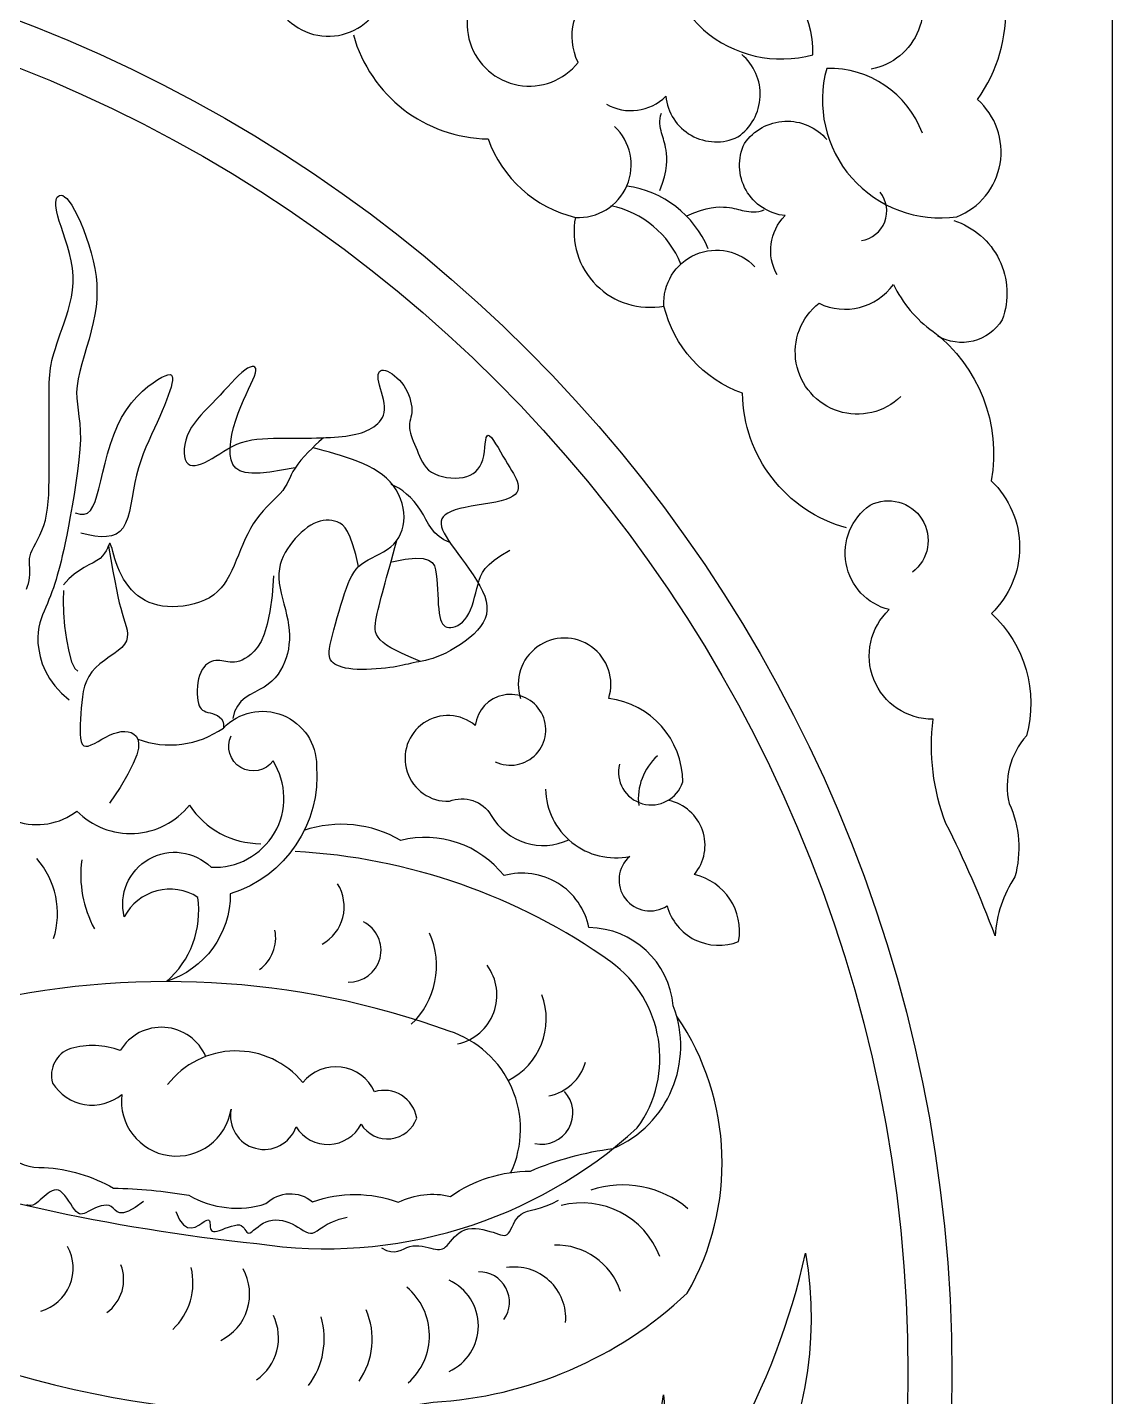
# Model space of a CAD drawing. Extents: x -66030 to 95157, y -13132 to 45879.
# Drawn here: x -13056.8 to -12760.7, y 3343.6 to 3717.2 of the extents above; entities that cross this region are included whole.
import ezdxf

# ---------------------------------------------------------------- set-up
doc = ezdxf.new("R2010")
doc.units = 0
doc.header["$LTSCALE"] = 100
doc.header["$MEASUREMENT"] = 0
doc.layers.add('3', color=11, linetype='CONTINUOUS')

msp = doc.modelspace()

# ---------------------------------------------------------------- linework, layer by layer
at = {"layer": '3'}
msp.add_lwpolyline([(-12760.68, 3787.74), (-13636.68, 3787.74), (-13636.68, 2911.74), (-12760.68, 2911.74)], close=True, dxfattribs=at)
for points in [[(-12931.95, 3729.94, 1.055128), (-12906.5, 3707.64, -0.366246), (-12901.35, 3727.92, -0.126982), (-12914.22, 3738.75, 0.281378), (-12954.94, 3754.63, 0.426753), (-12991.13, 3754.67, 0.279848), (-13024.52, 3764.26, -0.248463), (-13042.98, 3759.54, 0.174704), (-13063.04, 3761.07, -0.128908), (-13079.08, 3755.67, -0.027185), (-13048.42, 3742.26, 0.12406), (-13019.99, 3738.77, 0.684481), (-12990.11, 3726.81, 0.643109), (-12961.63, 3721.55, 0.920448), (-12979.89, 3733.1)], [(-12812.59, 3688.34, 0.319048), (-12838.68, 3705.98, 0.541193), (-12803.16, 3665.52, 0.561508), (-12797.58, 3697.5, 0.355693), (-12800.54, 3748.9, 0.343874), (-12850.92, 3750.84, 0.561508), (-12882.9, 3745.26, 0.541193), (-12842.44, 3709.73, 0.319048), (-12860.08, 3735.83)], [(-12842.63, 3721.83, -0.539681), (-12815.78, 3733.05, -0.553633), (-12826.59, 3705.79)], [(-12967.81, 3715.14, 0.333818), (-12931.05, 3686.76, 0.253565), (-12907.26, 3665.34, 0.703455), (-12896.58, 3690.15)], [(-12898.78, 3696.23, 0.338558), (-12882.6, 3698.39, 0.519359), (-12862.91, 3687.29, 0.493768), (-12861.87, 3709.78)], [(-12852.19, 3649.64, -0.338558), (-12850.03, 3665.81, -0.519359), (-12861.12, 3685.51, -0.493768), (-12838.64, 3686.55)], [(-12804.02, 3664.47, -0.427892), (-12790.79, 3637.42, -0.407523), (-12808.49, 3633.01, -0.407523)], [(-12833.28, 3580.61, -0.333818), (-12861.66, 3617.37, -0.253565), (-12883.08, 3641.15, -0.703455), (-12858.27, 3651.84)], [(-12818.47, 3616.47, -1.055128), (-12840.78, 3641.92, 0.366246), (-12820.49, 3647.07, 0.126982), (-12809.66, 3634.2, -0.281378), (-12793.79, 3593.48, -0.426753), (-12793.75, 3557.29, -0.279848), (-12784.16, 3523.9, 0.248463), (-12788.88, 3505.44, -0.174704), (-12787.35, 3485.38, 0.128908), (-12792.75, 3469.34, 0.027185), (-12806.16, 3500, -0.12406), (-12809.64, 3528.43, -0.684481), (-12821.61, 3558.31, -0.643109), (-12826.86, 3586.79, -0.920448), (-12815.32, 3568.53)], [(-12895.25, 3516.17, 0.966311), (-12877.95, 3511.29, 0.376141), (-12898.17, 3534.11, 1.369579), (-12922.24, 3534.07)], [(-12929.1, 3516.79, 3.081415), (-12934.56, 3526.73, 1.45013), (-12941.63, 3506.03, -0.371824), (-12930.2, 3502.14, 0.389956), (-12909.01, 3495.54)], [(-13026.67, 3523, 0.248368), (-13003.3, 3526.02, -0.677943), (-12977.88, 3515.74, -0.351784), (-13001.4, 3480.77, -0.3268), (-13018.79, 3456.84, 0.255262), (-13010.29, 3479.82, 0.440136), (-13030.32, 3474.52, -0.758859), (-13006.66, 3488.04, 0.60947), (-12989.73, 3517.04, -0.909064), (-13001.16, 3523.88)], [(-12915.41, 3509.32, 0.466528), (-12892.43, 3490.98, 0.93547), (-12882.23, 3477.51, 0.447299), (-12862.72, 3467.75, 0.398789), (-12874.76, 3486.06, 0.564119), (-12881.74, 3506.21)], [(-13095.21, 3506.64, 0.605823), (-13075.25, 3501.81, -0.522501), (-13059.74, 3500.55, 0.249203), (-13043.26, 3503.36, 0.449288), (-13012.56, 3504.98, 0.252244), (-12993.1, 3494.46, 0.252244)], [(-12896.93, 3411.3, 0.403477), (-12880.55, 3450.2, 0.38511), (-12903.56, 3471.56, 0.435839), (-12926.7, 3485.74, 0.295776), (-12954.91, 3495.33, 0.219925), (-12981.32, 3498.04)], [(-13111.41, 3411.19, 0.056386), (-12994.19, 3385.36, 0.226788), (-12890.36, 3416.91, 0.413623), (-12897.62, 3462.26, 0.141885), (-12983.74, 3492.32)], [(-12924.82, 3404.75, 0.449083), (-12941.66, 3443.32, 0.147559), (-13072.44, 3450.4, -0.133632), (-13110.57, 3439.2)], [(-13115.42, 3373.04, 0.167604), (-12946.07, 3342.08, 0.176209), (-12876.74, 3371.78, 0.287178), (-12879.44, 3447.2)], [(-13008.08, 3436.33, 0.613974), (-13031.44, 3438.01, 0.15976), (-13044.95, 3438.58, 0.404187), (-13049.87, 3429.16, 0.460075), (-13031.02, 3426.06, 0.98304), (-13001.19, 3421.98, 0.92965), (-12983.46, 3417.2, 0.580347), (-12965.73, 3417.91, 0.630248), (-12950.53, 3419.59, 0.454514), (-12962.07, 3426.76, 0.557574), (-12981.63, 3429.3, 0.482555), (-13018.49, 3428.73)], [(-12942.37, 3265.07, 0.244582), (-12914.74, 3321.57, -0.243426), (-12920.86, 3279.11, 0.190717), (-12883.18, 3344.09, -0.174861), (-12898.49, 3284.99, 0.143289), (-12844.44, 3382.74, -0.357484), (-12910.59, 3266.91, 0.059983), (-12969.8, 3249.42, -0.286943), (-13025.69, 3263.07, 0.488834), (-13113.49, 3198.6, -0.053824), (-13133.38, 3098.74, -0.399452), (-13236.01, 3070.23, -0.172067), (-13269.56, 3172.47, 0.188208), (-13299.44, 3269.16, 0.166283), (-13443.85, 3310.41, -0.471559), (-13512.41, 3419.22)], [(-13078.06, 3412.84, 0.146717), (-13062.24, 3409.85, 0.219195), (-13052.21, 3406.09, -0.118165), (-13033.28, 3400.45, -0.039669), (-13012.67, 3398.53, 0.212847), (-12991.67, 3396.25, -0.385267), (-12978.95, 3396.75, -0.175932), (-12955.57, 3396.62, -0.177736), (-12941.31, 3398.22, -0.153064), (-12919.49, 3405.14, -0.069437), (-12896.93, 3411.3)]]:
    msp.add_lwpolyline(points, format="xyb", dxfattribs=at)
for points in [[(-12884.17, 3672.63), (-12883.45, 3674.64), (-12882.93, 3676.44), (-12882.58, 3678.04), (-12882.37, 3679.46), (-12882.29, 3680.71), (-12882.3, 3681.81), (-12882.38, 3682.78), (-12882.49, 3683.64), (-12882.63, 3684.4), (-12882.77, 3685.08), (-12882.93, 3685.69), (-12883.09, 3686.26), (-12883.25, 3686.8), (-12883.42, 3687.32), (-12883.58, 3687.85), (-12883.74, 3688.4), (-12883.88, 3688.98), (-12884.01, 3689.6), (-12884.11, 3690.24), (-12884.17, 3690.91), (-12884.18, 3691.61), (-12884.12, 3692.32), (-12883.99, 3693.05), (-12883.78, 3693.79)], [(-13056.99, 3563.89), (-13056.69, 3564.68), (-13056.46, 3565.48), (-13056.27, 3566.27), (-13056.15, 3567.05), (-13056.07, 3567.8), (-13056.05, 3568.5), (-13056.07, 3569.17), (-13056.12, 3569.8), (-13056.17, 3570.41), (-13056.21, 3571.02), (-13056.21, 3571.64), (-13056.16, 3572.29), (-13056.02, 3572.98), (-13055.78, 3573.73), (-13055.43, 3574.56), (-13054.99, 3575.46), (-13054.47, 3576.44), (-13053.92, 3577.51), (-13053.35, 3578.67), (-13052.8, 3579.93), (-13052.3, 3581.29), (-13051.86, 3582.75), (-13051.51, 3584.33), (-13051.25, 3586.01), (-13051.07, 3587.8), (-13050.94, 3589.68), (-13050.87, 3591.67), (-13050.83, 3593.75), (-13050.81, 3595.92), (-13050.81, 3598.18), (-13050.81, 3600.52), (-13050.81, 3602.91), (-13050.81, 3605.3), (-13050.81, 3607.66), (-13050.81, 3609.94), (-13050.81, 3612.12), (-13050.81, 3614.14), (-13050.81, 3615.96), (-13050.81, 3617.57), (-13050.8, 3618.97), (-13050.78, 3620.22), (-13050.75, 3621.34), (-13050.68, 3622.36), (-13050.59, 3623.33), (-13050.46, 3624.28), (-13050.29, 3625.24), (-13050.07, 3626.25), (-13049.8, 3627.31), (-13049.49, 3628.43), (-13049.13, 3629.61), (-13048.73, 3630.85), (-13048.28, 3632.17), (-13047.8, 3633.57), (-13047.28, 3635.05), (-13046.73, 3636.61), (-13046.16, 3638.25), (-13045.62, 3639.97), (-13045.14, 3641.75), (-13044.73, 3643.59), (-13044.43, 3645.49), (-13044.26, 3647.44), (-13044.27, 3649.43), (-13044.46, 3651.45), (-13044.81, 3653.49), (-13045.27, 3655.5), (-13045.82, 3657.47), (-13046.41, 3659.36), (-13047.01, 3661.16), (-13047.57, 3662.82), (-13048.06, 3664.33), (-13048.45, 3665.66), (-13048.73, 3666.83), (-13048.92, 3667.83), (-13049.01, 3668.68), (-13049.02, 3669.4), (-13048.95, 3670), (-13048.8, 3670.48), (-13048.59, 3670.87), (-13048.31, 3671.17), (-13047.97, 3671.35), (-13047.57, 3671.4), (-13047.11, 3671.28), (-13046.59, 3670.97), (-13046.01, 3670.45), (-13045.37, 3669.68), (-13044.66, 3668.65), (-13043.9, 3667.33), (-13043.1, 3665.76), (-13042.28, 3663.99), (-13041.47, 3662.05), (-13040.69, 3659.98), (-13039.97, 3657.84), (-13039.32, 3655.66), (-13038.77, 3653.48), (-13038.34, 3651.35), (-13038.04, 3649.25), (-13037.85, 3647.17), (-13037.79, 3645.1), (-13037.85, 3643.02), (-13038.04, 3640.93), (-13038.34, 3638.8), (-13038.77, 3636.62), (-13039.32, 3634.39), (-13039.95, 3632.12), (-13040.62, 3629.85), (-13041.29, 3627.6), (-13041.93, 3625.39), (-13042.49, 3623.27), (-13042.93, 3621.25), (-13043.22, 3619.36), (-13043.33, 3617.62), (-13043.28, 3615.97), (-13043.13, 3614.36), (-13042.91, 3612.73), (-13042.68, 3611.01), (-13042.47, 3609.14), (-13042.33, 3607.06), (-13042.31, 3604.72), (-13042.43, 3602.07), (-13042.69, 3599.16), (-13043.05, 3596.09), (-13043.5, 3592.94), (-13044, 3589.77), (-13044.53, 3586.68), (-13045.07, 3583.75), (-13045.58, 3581.05), (-13046.04, 3578.66), (-13046.47, 3576.54), (-13046.86, 3574.68), (-13047.23, 3573.01), (-13047.58, 3571.53), (-13047.91, 3570.17), (-13048.25, 3568.91), (-13048.59, 3567.72), (-13048.94, 3566.56), (-13049.3, 3565.41), (-13049.67, 3564.29), (-13050.06, 3563.19), (-13050.46, 3562.11), (-13050.87, 3561.05), (-13051.29, 3560), (-13051.73, 3558.96), (-13052.17, 3557.93), (-13052.61, 3556.9), (-13053.01, 3555.82), (-13053.37, 3554.7), (-13053.66, 3553.49), (-13053.85, 3552.18), (-13053.94, 3550.74), (-13053.89, 3549.16), (-13053.68, 3547.41), (-13053.29, 3545.53), (-13052.69, 3543.56), (-13051.83, 3541.54), (-13050.7, 3539.51), (-13049.26, 3537.5), (-13047.47, 3535.56), (-13045.32, 3533.73)], [(-12876.88, 3665.76), (-12874.91, 3666.6), (-12873.15, 3667.23), (-12871.57, 3667.67), (-12870.17, 3667.96), (-12868.93, 3668.12), (-12867.82, 3668.18), (-12866.85, 3668.16), (-12865.99, 3668.09), (-12865.22, 3668.01), (-12864.54, 3667.9), (-12863.91, 3667.78), (-12863.34, 3667.66), (-12862.79, 3667.52), (-12862.26, 3667.39), (-12861.72, 3667.26), (-12861.16, 3667.14), (-12860.57, 3667.02), (-12859.95, 3666.93), (-12859.3, 3666.87), (-12858.63, 3666.85), (-12857.93, 3666.89), (-12857.23, 3666.99), (-12856.51, 3667.16), (-12855.78, 3667.42)], [(-12983.72, 3597.04), (-12987.41, 3596.35), (-12990.59, 3595.86), (-12993.28, 3595.59), (-12995.53, 3595.55), (-12997.36, 3595.76), (-12998.8, 3596.21), (-12999.9, 3596.93), (-13000.69, 3597.92), (-13001.19, 3599.18), (-13001.44, 3600.68), (-13001.46, 3602.36), (-13001.29, 3604.18), (-13000.96, 3606.09), (-13000.49, 3608.05), (-12999.91, 3610), (-12999.25, 3611.91), (-12998.54, 3613.72), (-12997.81, 3615.43), (-12997.09, 3617.01), (-12996.4, 3618.48), (-12995.78, 3619.81), (-12995.24, 3620.99), (-12994.82, 3622.02), (-12994.54, 3622.89), (-12994.43, 3623.59), (-12994.47, 3624.12), (-12994.67, 3624.47), (-12995, 3624.65), (-12995.45, 3624.67), (-12996.01, 3624.51), (-12996.67, 3624.18), (-12997.42, 3623.67), (-12998.24, 3623), (-12999.12, 3622.19), (-13000.06, 3621.25), (-13001.05, 3620.23), (-13002.07, 3619.13), (-13003.12, 3617.99), (-13004.19, 3616.84), (-13005.27, 3615.7), (-13006.35, 3614.59), (-13007.41, 3613.5), (-13008.44, 3612.43), (-13009.42, 3611.37), (-13010.35, 3610.3), (-13011.2, 3609.21), (-13011.95, 3608.09), (-13012.6, 3606.94), (-13013.13, 3605.74), (-13013.53, 3604.53), (-13013.81, 3603.33), (-13013.97, 3602.17), (-13014.01, 3601.08), (-13013.92, 3600.1), (-13013.71, 3599.25), (-13013.38, 3598.57), (-13012.93, 3598.08), (-13012.37, 3597.77), (-13011.71, 3597.63), (-13010.96, 3597.64), (-13010.14, 3597.8), (-13009.26, 3598.08), (-13008.33, 3598.47), (-13007.36, 3598.97), (-13006.37, 3599.54), (-13005.35, 3600.18), (-13004.29, 3600.86), (-13003.19, 3601.55), (-13002.05, 3602.22), (-13000.87, 3602.86), (-12999.63, 3603.44), (-12998.33, 3603.93), (-12996.98, 3604.32), (-12995.57, 3604.61), (-12994.12, 3604.82), (-12992.64, 3604.96), (-12991.13, 3605.05), (-12989.61, 3605.09), (-12988.08, 3605.11), (-12986.56, 3605.11), (-12985.04, 3605.11), (-12983.55, 3605.11), (-12982.07, 3605.12), (-12980.63, 3605.13), (-12979.23, 3605.14), (-12977.87, 3605.17), (-12976.56, 3605.2), (-12975.3, 3605.24), (-12974.1, 3605.3), (-12972.97, 3605.37), (-12971.88, 3605.45), (-12970.85, 3605.55), (-12969.87, 3605.67), (-12968.93, 3605.81), (-12968.04, 3605.97), (-12967.19, 3606.16), (-12966.37, 3606.36), (-12965.59, 3606.6), (-12964.85, 3606.86), (-12964.14, 3607.15), (-12963.48, 3607.47), (-12962.84, 3607.83), (-12962.25, 3608.22), (-12961.69, 3608.64), (-12961.17, 3609.1), (-12960.7, 3609.6), (-12960.28, 3610.15), (-12959.92, 3610.75), (-12959.64, 3611.4), (-12959.45, 3612.11), (-12959.34, 3612.89), (-12959.34, 3613.74), (-12959.44, 3614.65), (-12959.62, 3615.62), (-12959.86, 3616.61), (-12960.14, 3617.61), (-12960.42, 3618.59), (-12960.68, 3619.53), (-12960.89, 3620.4), (-12961.04, 3621.19), (-12961.09, 3621.87), (-12961.04, 3622.44), (-12960.91, 3622.9), (-12960.69, 3623.25), (-12960.4, 3623.49), (-12960.02, 3623.62), (-12959.58, 3623.64), (-12959.07, 3623.54), (-12958.51, 3623.34), (-12957.89, 3623.04), (-12957.25, 3622.64), (-12956.59, 3622.15), (-12955.93, 3621.59), (-12955.28, 3620.95), (-12954.67, 3620.25), (-12954.1, 3619.49), (-12953.59, 3618.68), (-12953.15, 3617.84), (-12952.76, 3616.98), (-12952.45, 3616.11), (-12952.2, 3615.24), (-12952.02, 3614.4), (-12951.91, 3613.59), (-12951.88, 3612.82), (-12951.91, 3612.12), (-12952, 3611.46), (-12952.12, 3610.84), (-12952.25, 3610.24), (-12952.38, 3609.66), (-12952.48, 3609.07), (-12952.54, 3608.48), (-12952.53, 3607.86), (-12952.44, 3607.2), (-12952.28, 3606.51), (-12952.05, 3605.79), (-12951.78, 3605.04), (-12951.47, 3604.27), (-12951.13, 3603.48), (-12950.78, 3602.67), (-12950.44, 3601.84), (-12950.1, 3601), (-12949.75, 3600.17), (-12949.38, 3599.34), (-12948.96, 3598.54), (-12948.49, 3597.78), (-12947.93, 3597.06), (-12947.28, 3596.41), (-12946.51, 3595.83), (-12945.61, 3595.33), (-12944.61, 3594.92), (-12943.52, 3594.6), (-12942.39, 3594.37), (-12941.23, 3594.24), (-12940.07, 3594.19), (-12938.94, 3594.24), (-12937.87, 3594.39), (-12936.89, 3594.64), (-12935.99, 3594.98), (-12935.17, 3595.43), (-12934.45, 3595.97), (-12933.83, 3596.63), (-12933.29, 3597.39), (-12932.85, 3598.25), (-12932.51, 3599.23), (-12932.26, 3600.3), (-12932.08, 3601.43), (-12931.95, 3602.54), (-12931.84, 3603.59), (-12931.72, 3604.51), (-12931.57, 3605.24), (-12931.36, 3605.72), (-12931.07, 3605.89), (-12930.67, 3605.72), (-12930.18, 3605.24), (-12929.62, 3604.5), (-12929.01, 3603.57), (-12928.35, 3602.51), (-12927.68, 3601.37), (-12927.01, 3600.21), (-12926.36, 3599.1), (-12925.74, 3598.06), (-12925.16, 3597.12), (-12924.64, 3596.25), (-12924.16, 3595.45), (-12923.75, 3594.71), (-12923.41, 3594), (-12923.14, 3593.34), (-12922.95, 3592.69), (-12922.85, 3592.06), (-12922.86, 3591.45), (-12922.99, 3590.85), (-12923.27, 3590.29), (-12923.71, 3589.75), (-12924.33, 3589.25), (-12925.17, 3588.79), (-12926.23, 3588.38), (-12927.52, 3588.01), (-12929, 3587.68), (-12930.62, 3587.37), (-12932.31, 3587.08), (-12934.03, 3586.8), (-12935.72, 3586.52), (-12937.33, 3586.22), (-12938.79, 3585.89), (-12940.07, 3585.53), (-12941.15, 3585.13), (-12942.05, 3584.68), (-12942.76, 3584.19), (-12943.3, 3583.65), (-12943.67, 3583.06), (-12943.86, 3582.41), (-12943.89, 3581.71), (-12943.77, 3580.94), (-12943.49, 3580.11), (-12943.08, 3579.21), (-12942.54, 3578.24), (-12941.88, 3577.2), (-12941.11, 3576.08), (-12940.26, 3574.88), (-12939.31, 3573.6), (-12938.3, 3572.24), (-12937.25, 3570.81), (-12936.19, 3569.34), (-12935.16, 3567.83), (-12934.19, 3566.33), (-12933.31, 3564.83), (-12932.57, 3563.37), (-12931.98, 3561.97), (-12931.59, 3560.63), (-12931.39, 3559.36), (-12931.37, 3558.15), (-12931.54, 3556.98), (-12931.89, 3555.86), (-12932.41, 3554.78), (-12933.1, 3553.72), (-12933.95, 3552.69), (-12934.95, 3551.66), (-12936.09, 3550.67), (-12937.32, 3549.71), (-12938.63, 3548.8), (-12939.96, 3547.95), (-12941.31, 3547.17), (-12942.63, 3546.48), (-12943.89, 3545.89), (-12945.08, 3545.4), (-12946.18, 3545.01), (-12947.21, 3544.7), (-12948.18, 3544.45), (-12949.08, 3544.25), (-12949.93, 3544.09), (-12950.73, 3543.94), (-12951.48, 3543.8), (-12952.2, 3543.64), (-12952.91, 3543.48), (-12953.62, 3543.31), (-12954.35, 3543.14), (-12955.12, 3542.97), (-12955.96, 3542.8), (-12956.87, 3542.64), (-12957.9, 3542.49), (-12959.03, 3542.35), (-12960.26, 3542.22), (-12961.56, 3542.12), (-12962.89, 3542.05), (-12964.22, 3542), (-12965.53, 3541.99), (-12966.79, 3542.02), (-12967.97, 3542.1), (-12969.05, 3542.22), (-12970.01, 3542.39), (-12970.88, 3542.6), (-12971.64, 3542.85), (-12972.3, 3543.13), (-12972.87, 3543.46), (-12973.34, 3543.81), (-12973.73, 3544.19), (-12974.03, 3544.6), (-12974.25, 3545.05), (-12974.38, 3545.57), (-12974.43, 3546.18), (-12974.41, 3546.9), (-12974.3, 3547.75), (-12974.12, 3548.76), (-12973.86, 3549.94), (-12973.53, 3551.31), (-12973.14, 3552.82), (-12972.7, 3554.45), (-12972.23, 3556.15), (-12971.72, 3557.87), (-12971.21, 3559.57), (-12970.7, 3561.21), (-12970.2, 3562.75), (-12969.72, 3564.15), (-12969.24, 3565.41), (-12968.76, 3566.55), (-12968.25, 3567.57), (-12967.7, 3568.49), (-12967.09, 3569.32), (-12966.4, 3570.06), (-12965.62, 3570.73), (-12964.73, 3571.34), (-12963.76, 3571.9), (-12962.73, 3572.45), (-12961.67, 3572.98), (-12960.61, 3573.53), (-12959.56, 3574.11), (-12958.56, 3574.74), (-12957.63, 3575.43), (-12956.8, 3576.21), (-12956.07, 3577.07), (-12955.44, 3578), (-12954.92, 3579), (-12954.51, 3580.05), (-12954.21, 3581.17), (-12954.03, 3582.33), (-12953.97, 3583.54), (-12954.03, 3584.78), (-12954.21, 3586.04), (-12954.52, 3587.31), (-12954.94, 3588.57), (-12955.47, 3589.81), (-12956.12, 3591), (-12956.89, 3592.14), (-12957.77, 3593.21), (-12958.75, 3594.2), (-12959.84, 3595.11), (-12961.02, 3595.95), (-12962.3, 3596.72), (-12963.65, 3597.43), (-12965.07, 3598.09), (-12966.56, 3598.71), (-12968.1, 3599.29), (-12969.69, 3599.84), (-12971.29, 3600.35), (-12972.86, 3600.83), (-12974.37, 3601.26), (-12975.77, 3601.64), (-12977.03, 3601.97), (-12978.1, 3602.25), (-12978.96, 3602.46)], [(-13043.74, 3584.72), (-13042.4, 3584.33), (-13041.27, 3584.32), (-13040.33, 3584.68), (-13039.55, 3585.39), (-13038.89, 3586.43), (-13038.31, 3587.78), (-13037.78, 3589.41), (-13037.27, 3591.32), (-13036.74, 3593.47), (-13036.18, 3595.81), (-13035.56, 3598.29), (-13034.87, 3600.85), (-13034.09, 3603.43), (-13033.21, 3605.98), (-13032.2, 3608.43), (-13031.05, 3610.73), (-13029.75, 3612.83), (-13028.34, 3614.73), (-13026.86, 3616.41), (-13025.36, 3617.89), (-13023.88, 3619.16), (-13022.47, 3620.22), (-13021.19, 3621.07), (-13020.06, 3621.71), (-13019.13, 3622.15), (-13018.4, 3622.39), (-13017.84, 3622.43), (-13017.46, 3622.29), (-13017.22, 3621.96), (-13017.13, 3621.47), (-13017.16, 3620.82), (-13017.31, 3620.01), (-13017.55, 3619.06), (-13017.89, 3617.97), (-13018.31, 3616.77), (-13018.8, 3615.45), (-13019.36, 3614.05), (-13019.98, 3612.57), (-13020.65, 3611.02), (-13021.37, 3609.42), (-13022.12, 3607.79), (-13022.89, 3606.11), (-13023.66, 3604.39), (-13024.43, 3602.63), (-13025.16, 3600.81), (-13025.84, 3598.95), (-13026.46, 3597.02), (-13026.99, 3595.04), (-13027.44, 3593.01), (-13027.82, 3590.96), (-13028.18, 3588.93), (-13028.53, 3586.97), (-13028.92, 3585.12), (-13029.39, 3583.42), (-13029.95, 3581.92), (-13030.66, 3580.66), (-13031.53, 3579.67), (-13032.57, 3578.95), (-13033.77, 3578.47), (-13035.14, 3578.23), (-13036.67, 3578.2), (-13038.35, 3578.36), (-13040.19, 3578.71), (-13042.17, 3579.22)], [(-12976.01, 3605.22), (-12976.51, 3604.77), (-12977.23, 3604.11), (-12978.11, 3603.28), (-12979.1, 3602.32), (-12980.15, 3601.27), (-12981.18, 3600.18), (-12982.16, 3599.07), (-12983.02, 3597.98), (-12983.73, 3596.96), (-12984.3, 3596), (-12984.78, 3595.08), (-12985.2, 3594.2), (-12985.6, 3593.35), (-12986.02, 3592.52), (-12986.5, 3591.69), (-12987.08, 3590.86), (-12987.78, 3590.02), (-12988.59, 3589.16), (-12989.48, 3588.26), (-12990.43, 3587.33), (-12991.41, 3586.35), (-12992.4, 3585.31), (-12993.36, 3584.2), (-12994.28, 3583.02), (-12995.13, 3581.75), (-12995.91, 3580.41), (-12996.64, 3579.02), (-12997.32, 3577.59), (-12997.97, 3576.13), (-12998.58, 3574.67), (-12999.18, 3573.21), (-12999.77, 3571.77), (-13000.37, 3570.37), (-13000.97, 3569.01), (-13001.62, 3567.71), (-13002.31, 3566.48), (-13003.07, 3565.31), (-13003.91, 3564.23), (-13004.86, 3563.25), (-13005.92, 3562.36), (-13007.12, 3561.58), (-13008.42, 3560.91), (-13009.81, 3560.35), (-13011.26, 3559.89), (-13012.74, 3559.54), (-13014.24, 3559.29), (-13015.73, 3559.14), (-13017.18, 3559.09), (-13018.57, 3559.14), (-13019.9, 3559.29), (-13021.17, 3559.53), (-13022.38, 3559.86), (-13023.53, 3560.28), (-13024.61, 3560.8), (-13025.64, 3561.41), (-13026.6, 3562.1), (-13027.5, 3562.87), (-13028.34, 3563.73), (-13029.12, 3564.65), (-13029.84, 3565.63), (-13030.5, 3566.66), (-13031.09, 3567.72), (-13031.63, 3568.82), (-13032.1, 3569.94), (-13032.51, 3571.07), (-13032.87, 3572.17), (-13033.17, 3573.22), (-13033.44, 3574.17), (-13033.67, 3575), (-13033.86, 3575.66), (-13034.04, 3576.12), (-13034.19, 3576.35), (-13034.34, 3576.32), (-13034.49, 3576.06), (-13034.68, 3575.63), (-13034.93, 3575.06), (-13035.25, 3574.39), (-13035.68, 3573.68), (-13036.24, 3572.97), (-13036.94, 3572.3), (-13037.81, 3571.69), (-13038.83, 3571.12), (-13039.97, 3570.51), (-13041.23, 3569.83), (-13042.57, 3569), (-13043.97, 3567.98), (-13045.42, 3566.7), (-13046.89, 3565.11)], [(-12941.5, 3576.64), (-12943.12, 3577.35), (-12944.46, 3578.24), (-12945.56, 3579.27), (-12946.48, 3580.41), (-12947.28, 3581.63), (-12948.01, 3582.9), (-12948.73, 3584.18), (-12949.49, 3585.45), (-12950.34, 3586.67), (-12951.28, 3587.82), (-12952.27, 3588.89), (-12953.31, 3589.86), (-12954.37, 3590.72), (-12955.43, 3591.44), (-12956.48, 3592.03), (-12957.5, 3592.45)], [(-12966.4, 3570.06), (-12967.19, 3573.4), (-12967.95, 3576.04), (-12968.69, 3578.08), (-12969.4, 3579.59), (-12970.1, 3580.67), (-12970.8, 3581.41), (-12971.5, 3581.91), (-12972.22, 3582.24), (-12972.95, 3582.48), (-12973.7, 3582.65), (-12974.47, 3582.74), (-12975.26, 3582.75), (-12976.07, 3582.67), (-12976.89, 3582.49), (-12977.72, 3582.22), (-12978.58, 3581.84), (-12979.44, 3581.36), (-12980.31, 3580.79), (-12981.17, 3580.12), (-12982.02, 3579.38), (-12982.86, 3578.57), (-12983.66, 3577.71), (-12984.43, 3576.8), (-12985.15, 3575.85), (-12985.82, 3574.87), (-12986.42, 3573.86), (-12986.95, 3572.82), (-12987.4, 3571.73), (-12987.75, 3570.61), (-12988, 3569.43), (-12988.14, 3568.21), (-12988.15, 3566.92), (-12988.03, 3565.58), (-12987.81, 3564.2), (-12987.51, 3562.77), (-12987.15, 3561.32), (-12986.77, 3559.86), (-12986.38, 3558.39), (-12986.03, 3556.94), (-12985.72, 3555.5), (-12985.49, 3554.1), (-12985.35, 3552.73), (-12985.28, 3551.39), (-12985.29, 3550.09), (-12985.39, 3548.81), (-12985.56, 3547.56), (-12985.82, 3546.34), (-12986.15, 3545.15), (-12986.57, 3543.99), (-12987.07, 3542.86), (-12987.66, 3541.77), (-12988.35, 3540.73), (-12989.14, 3539.75), (-12990.04, 3538.82), (-12991.06, 3537.97), (-12992.19, 3537.19), (-12993.43, 3536.49), (-12994.74, 3535.8), (-12996.06, 3535.08), (-12997.33, 3534.24), (-12998.49, 3533.24), (-12999.48, 3532.01), (-13000.24, 3530.48), (-13000.73, 3528.59)], [(-13034.67, 3575.65), (-13034, 3571.98), (-13033.42, 3568.83), (-13032.92, 3566.13), (-13032.47, 3563.83), (-13032.06, 3561.87), (-13031.68, 3560.17), (-13031.3, 3558.68), (-13030.92, 3557.33), (-13030.52, 3556.07), (-13030.14, 3554.88), (-13029.8, 3553.76), (-13029.56, 3552.69), (-13029.45, 3551.68), (-13029.5, 3550.72), (-13029.76, 3549.79), (-13030.27, 3548.89), (-13031.03, 3548.02), (-13032.02, 3547.16), (-13033.17, 3546.29), (-13034.42, 3545.4), (-13035.7, 3544.47), (-13036.96, 3543.49), (-13038.14, 3542.44), (-13039.16, 3541.31), (-13040, 3540.09), (-13040.65, 3538.78), (-13041.14, 3537.4), (-13041.5, 3535.97), (-13041.76, 3534.49), (-13041.94, 3532.98), (-13042.07, 3531.46), (-13042.17, 3529.94), (-13042.27, 3528.43), (-13042.35, 3526.97), (-13042.39, 3525.59), (-13042.37, 3524.33), (-13042.28, 3523.23), (-13042.1, 3522.31), (-13041.81, 3521.61), (-13041.39, 3521.18), (-13040.83, 3521.02), (-13040.14, 3521.11), (-13039.34, 3521.4), (-13038.44, 3521.83), (-13037.48, 3522.36), (-13036.46, 3522.94), (-13035.4, 3523.52), (-13034.32, 3524.05), (-13033.25, 3524.49), (-13032.19, 3524.82), (-13031.16, 3525.03), (-13030.18, 3525.1), (-13029.28, 3525.02), (-13028.45, 3524.79), (-13027.73, 3524.38), (-13027.12, 3523.79), (-13026.67, 3523), (-13026.43, 3521.93), (-13026.49, 3520.51), (-13026.94, 3518.66), (-13027.87, 3516.31), (-13029.35, 3513.39), (-13031.47, 3509.8), (-13034.32, 3505.49)], [(-12949.48, 3544.17), (-12950.74, 3544.7), (-12952.09, 3545.27), (-12953.5, 3545.89), (-12954.91, 3546.55), (-12956.29, 3547.23), (-12957.58, 3547.93), (-12958.74, 3548.64), (-12959.73, 3549.35), (-12960.5, 3550.06), (-12961.08, 3550.77), (-12961.49, 3551.49), (-12961.74, 3552.22), (-12961.86, 3552.97), (-12961.88, 3553.75), (-12961.82, 3554.57), (-12961.69, 3555.43), (-12961.53, 3556.34), (-12961.33, 3557.3), (-12961.09, 3558.31), (-12960.83, 3559.38), (-12960.54, 3560.5), (-12960.23, 3561.69), (-12959.89, 3562.94), (-12959.53, 3564.26), (-12959.15, 3565.64), (-12958.76, 3567.09), (-12958.35, 3568.6), (-12957.91, 3570.18), (-12957.46, 3571.83), (-12957, 3573.54), (-12956.51, 3575.31), (-12956.01, 3577.15)], [(-12957.37, 3571.38), (-12953.71, 3572.05), (-12950.89, 3572.32), (-12948.79, 3572.24), (-12947.31, 3571.84), (-12946.33, 3571.17), (-12945.72, 3570.28), (-12945.39, 3569.2), (-12945.2, 3567.98), (-12945.07, 3566.66), (-12944.97, 3565.28), (-12944.88, 3563.86), (-12944.81, 3562.44), (-12944.73, 3561.05), (-12944.65, 3559.73), (-12944.55, 3558.5), (-12944.42, 3557.39), (-12944.25, 3556.44), (-12944.04, 3555.64), (-12943.8, 3554.98), (-12943.5, 3554.45), (-12943.16, 3554.04), (-12942.76, 3553.75), (-12942.31, 3553.56), (-12941.8, 3553.47), (-12941.23, 3553.46), (-12940.62, 3553.55), (-12939.97, 3553.74), (-12939.31, 3554.03), (-12938.65, 3554.42), (-12938.01, 3554.94), (-12937.39, 3555.58), (-12936.83, 3556.35), (-12936.32, 3557.24), (-12935.86, 3558.25), (-12935.45, 3559.34), (-12935.08, 3560.5), (-12934.73, 3561.69), (-12934.42, 3562.89), (-12934.11, 3564.08), (-12933.82, 3565.24), (-12933.51, 3566.34), (-12933.13, 3567.4), (-12932.6, 3568.46), (-12931.85, 3569.53), (-12930.81, 3570.65), (-12929.4, 3571.84), (-12927.55, 3573.12), (-12925.18, 3574.52)], [(-12989.58, 3567.57), (-12990, 3562.18), (-12990.58, 3557.81), (-12991.3, 3554.33), (-12992.13, 3551.63), (-12993.02, 3549.59), (-12993.95, 3548.07), (-12994.89, 3546.95), (-12995.8, 3546.12), (-12996.65, 3545.46), (-12997.45, 3544.94), (-12998.2, 3544.55), (-12998.91, 3544.27), (-12999.59, 3544.1), (-13000.23, 3544), (-13000.85, 3543.98), (-13001.44, 3544.01), (-13002.03, 3544.08), (-13002.6, 3544.18), (-13003.16, 3544.28), (-13003.72, 3544.38), (-13004.27, 3544.45), (-13004.83, 3544.48), (-13005.38, 3544.46), (-13005.94, 3544.37), (-13006.51, 3544.19), (-13007.07, 3543.92), (-13007.62, 3543.57), (-13008.14, 3543.12), (-13008.63, 3542.57), (-13009.08, 3541.94), (-13009.47, 3541.2), (-13009.8, 3540.37), (-13010.06, 3539.44), (-13010.25, 3538.44), (-13010.37, 3537.41), (-13010.43, 3536.36), (-13010.43, 3535.34), (-13010.37, 3534.38), (-13010.25, 3533.5), (-13010.09, 3532.73), (-13009.88, 3532.1), (-13009.62, 3531.61), (-13009.31, 3531.21), (-13008.94, 3530.91), (-13008.52, 3530.66), (-13008.04, 3530.47), (-13007.51, 3530.29), (-13006.91, 3530.12), (-13006.25, 3529.94), (-13005.58, 3529.71), (-13004.92, 3529.41), (-13004.31, 3529.02), (-13003.81, 3528.51), (-13003.45, 3527.86), (-13003.26, 3527.04), (-13003.3, 3526.02)], [(-13046.89, 3563.54), (-13047.04, 3560.79), (-13046.93, 3557.46), (-13046.61, 3553.83), (-13046.1, 3550.2), (-13045.44, 3546.87), (-13044.68, 3544.12), (-13043.84, 3542.26), (-13042.96, 3541.57)], [(-13025.11, 3396.8), (-13027.4, 3395.17), (-13029.18, 3394.2), (-13030.52, 3393.77), (-13031.52, 3393.76), (-13032.26, 3394.05), (-13032.84, 3394.51), (-13033.34, 3395.03), (-13033.86, 3395.46), (-13034.46, 3395.73), (-13035.14, 3395.82), (-13035.87, 3395.78), (-13036.64, 3395.61), (-13037.42, 3395.37), (-13038.19, 3395.06), (-13038.93, 3394.72), (-13039.61, 3394.38), (-13040.22, 3394.06), (-13040.77, 3393.78), (-13041.26, 3393.57), (-13041.72, 3393.44), (-13042.15, 3393.41), (-13042.58, 3393.5), (-13043, 3393.73), (-13043.44, 3394.12), (-13043.91, 3394.68), (-13044.41, 3395.38), (-13044.93, 3396.15), (-13045.46, 3396.96), (-13046.02, 3397.76), (-13046.58, 3398.5), (-13047.15, 3399.14), (-13047.73, 3399.61), (-13048.3, 3399.9), (-13048.87, 3400), (-13049.44, 3399.95), (-13050.01, 3399.77), (-13050.57, 3399.48), (-13051.12, 3399.11), (-13051.66, 3398.68), (-13052.2, 3398.21), (-13052.72, 3397.73), (-13053.23, 3397.25), (-13053.74, 3396.81), (-13054.25, 3396.42), (-13054.76, 3396.1), (-13055.28, 3395.87), (-13055.81, 3395.76), (-13056.35, 3395.78), (-13056.91, 3395.95)], [(-12960.13, 3384.15), (-12958.79, 3383.49), (-12957.61, 3383.16), (-12956.58, 3383.12), (-12955.65, 3383.27), (-12954.8, 3383.56), (-12954, 3383.92), (-12953.22, 3384.28), (-12952.43, 3384.57), (-12951.61, 3384.73), (-12950.77, 3384.77), (-12949.92, 3384.72), (-12949.07, 3384.6), (-12948.24, 3384.44), (-12947.44, 3384.25), (-12946.7, 3384.06), (-12946.01, 3383.9), (-12945.4, 3383.78), (-12944.86, 3383.72), (-12944.36, 3383.71), (-12943.91, 3383.78), (-12943.49, 3383.92), (-12943.07, 3384.14), (-12942.66, 3384.45), (-12942.24, 3384.86), (-12941.8, 3385.36), (-12941.32, 3385.93), (-12940.81, 3386.54), (-12940.25, 3387.16), (-12939.63, 3387.76), (-12938.95, 3388.31), (-12938.21, 3388.78), (-12937.39, 3389.13), (-12936.49, 3389.35), (-12935.52, 3389.44), (-12934.52, 3389.43), (-12933.51, 3389.33), (-12932.49, 3389.16), (-12931.51, 3388.94), (-12930.58, 3388.69), (-12929.72, 3388.43), (-12928.95, 3388.17), (-12928.27, 3387.94), (-12927.67, 3387.75), (-12927.13, 3387.63), (-12926.66, 3387.59), (-12926.23, 3387.66), (-12925.85, 3387.85), (-12925.5, 3388.17), (-12925.18, 3388.66), (-12924.85, 3389.26), (-12924.52, 3389.95), (-12924.16, 3390.69), (-12923.74, 3391.44), (-12923.26, 3392.16), (-12922.69, 3392.82), (-12922.02, 3393.38), (-12921.23, 3393.81), (-12920.31, 3394.15), (-12919.25, 3394.45), (-12918.06, 3394.76), (-12916.73, 3395.14), (-12915.25, 3395.63), (-12913.62, 3396.3), (-12911.83, 3397.18)], [(-13016.29, 3394.12), (-13015.25, 3391.87), (-13014.17, 3390.47), (-13013.08, 3389.77), (-13012.01, 3389.61), (-13010.98, 3389.85), (-13010.03, 3390.33), (-13009.2, 3390.89), (-13008.49, 3391.38), (-13007.95, 3391.68), (-13007.55, 3391.79), (-13007.27, 3391.74), (-13007.1, 3391.56), (-13006.99, 3391.28), (-13006.94, 3390.94), (-13006.91, 3390.55), (-13006.9, 3390.17), (-13006.86, 3389.8), (-13006.79, 3389.46), (-13006.68, 3389.17), (-13006.51, 3388.94), (-13006.27, 3388.77), (-13005.94, 3388.68), (-13005.52, 3388.67), (-13004.98, 3388.76), (-13004.32, 3388.95), (-13003.57, 3389.22), (-13002.76, 3389.52), (-13001.92, 3389.83), (-13001.08, 3390.11), (-13000.28, 3390.32), (-12999.54, 3390.44), (-12998.91, 3390.42), (-12998.4, 3390.25), (-12997.99, 3389.95), (-12997.66, 3389.58), (-12997.39, 3389.18), (-12997.15, 3388.8), (-12996.91, 3388.47), (-12996.66, 3388.25), (-12996.35, 3388.19), (-12995.98, 3388.3), (-12995.54, 3388.58), (-12995.04, 3388.97), (-12994.47, 3389.44), (-12993.84, 3389.95), (-12993.15, 3390.46), (-12992.42, 3390.93), (-12991.63, 3391.31), (-12990.79, 3391.59), (-12989.92, 3391.75), (-12989.02, 3391.81), (-12988.1, 3391.77), (-12987.19, 3391.63), (-12986.28, 3391.41), (-12985.39, 3391.11), (-12984.53, 3390.74), (-12983.71, 3390.31), (-12982.94, 3389.84), (-12982.19, 3389.37), (-12981.49, 3388.94), (-12980.81, 3388.58), (-12980.16, 3388.31), (-12979.54, 3388.18), (-12978.94, 3388.22), (-12978.35, 3388.44), (-12977.73, 3388.83), (-12976.99, 3389.35), (-12976.09, 3389.96), (-12974.95, 3390.63), (-12973.52, 3391.31), (-12971.73, 3391.98), (-12969.52, 3392.59)]]:
    msp.add_lwpolyline(points, dxfattribs=at)
for radius in [395, 383]:
    msp.add_circle((-13199.51, 3349.74), radius, dxfattribs=at)
for centre, radius, start, end in [((-12897.12, 3645.89), 28.28, 22.6484, 82.099), ((-12830.49, 3667.08), 8.18, 279.0701, 38.5683), ((-12886.91, 3661.51), 20.71, 169.3236, 280.6764), ((-12902.74, 3642.85), 26.15, 21.902, 78.538), ((-12874.27, 3506.7), 15.81, 132.0624, 186.6429), ((-13071.36, 3475.38), 22.81, 342.6206, 41.1801), ((-13011.12, 3485.98), 31.08, 172.5394, 208.2967), ((-12982, 3477.25), 11.67, 298.8636, 32.4099), ((-12999.69, 3468.78), 10.67, 305.8518, 11.2133), ((-12968.98, 3465.38), 8.7, 267.9919, 63.2815), ((-12967.01, 3461.13), 21.87, 313.1982, 24.1596), ((-12942.28, 3453.15), 13.63, 282.2684, 36.5814), ((-12933.95, 3446.66), 18.76, 296.4958, 20.5111), ((-12916.94, 3438.35), 12.93, 281.0489, 344.312), ((-12916.46, 3420.96), 8.53, 257.5371, 43.2575), ((-12894.33, 3373.68), 27.66, 50.02, 108.2838), ((-12905.45, 3373.71), 22.73, 20.9908, 104.5268), ((-12912.44, 3366.53), 18.4, 18.22, 91.687), ((-13056.47, 3378.64), 12.19, 286.0969, 28.9766), ((-13041.58, 3375.54), 11.09, 305.8762, 21.3132), ((-13029.15, 3374.69), 17.57, 313.5153, 13.5331), ((-13010.23, 3371.57), 14.11, 296.0767, 29.0542), ((-12933.48, 3369.41), 8.23, 324.4409, 91.4015), ((-12923.93, 3364.89), 14.06, 355.7747, 98.5253), ((-12947.39, 3362.9), 13.67, 294.4569, 65.5431), ((-12964.26, 3360.24), 17.19, 311.5934, 50.0934), ((-12982.8, 3359.25), 20.12, 325.2114, 23.5785), ((-13002.22, 3359.64), 13.98, 304.7351, 25.9949), ((-12997.09, 3359.45), 21.32, 322.9937, 16.1702)]:
    msp.add_arc(centre, radius, start, end, dxfattribs=at)

doc.saveas('drawing.dxf')
